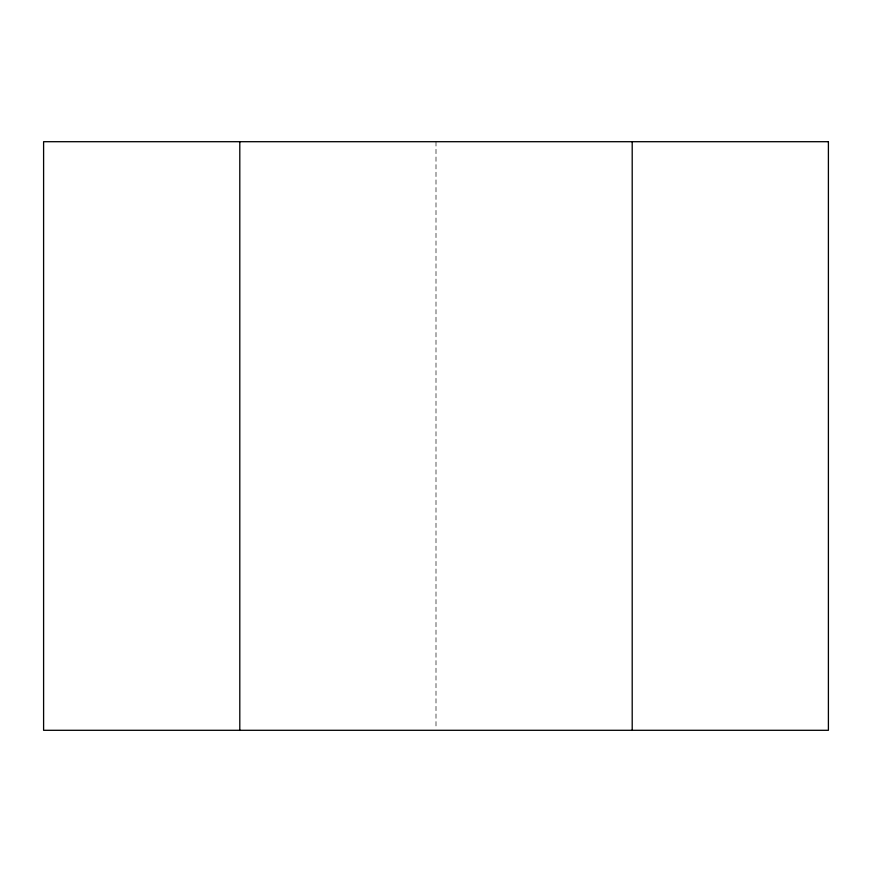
<?xml version="1.0" encoding="UTF-8"?>
<svg xmlns="http://www.w3.org/2000/svg" width="872" height="872" viewBox="0 0 872 872"><rect width="100%" height="100%" fill="white"/><g stroke="black" fill="none" stroke-linecap="round" stroke-linejoin="round"><path stroke-width="0.65" stroke-dasharray="4.36 3.27" d="M436 141.7L436 728.938"/><path stroke-width="1.31" d="M632.2 141.7L632.2 730.3M239.8 141.7L239.8 730.3M828.4 141.7L43.6 141.7L43.6 730.3L828.4 730.3L828.4 141.7"/></g></svg>
